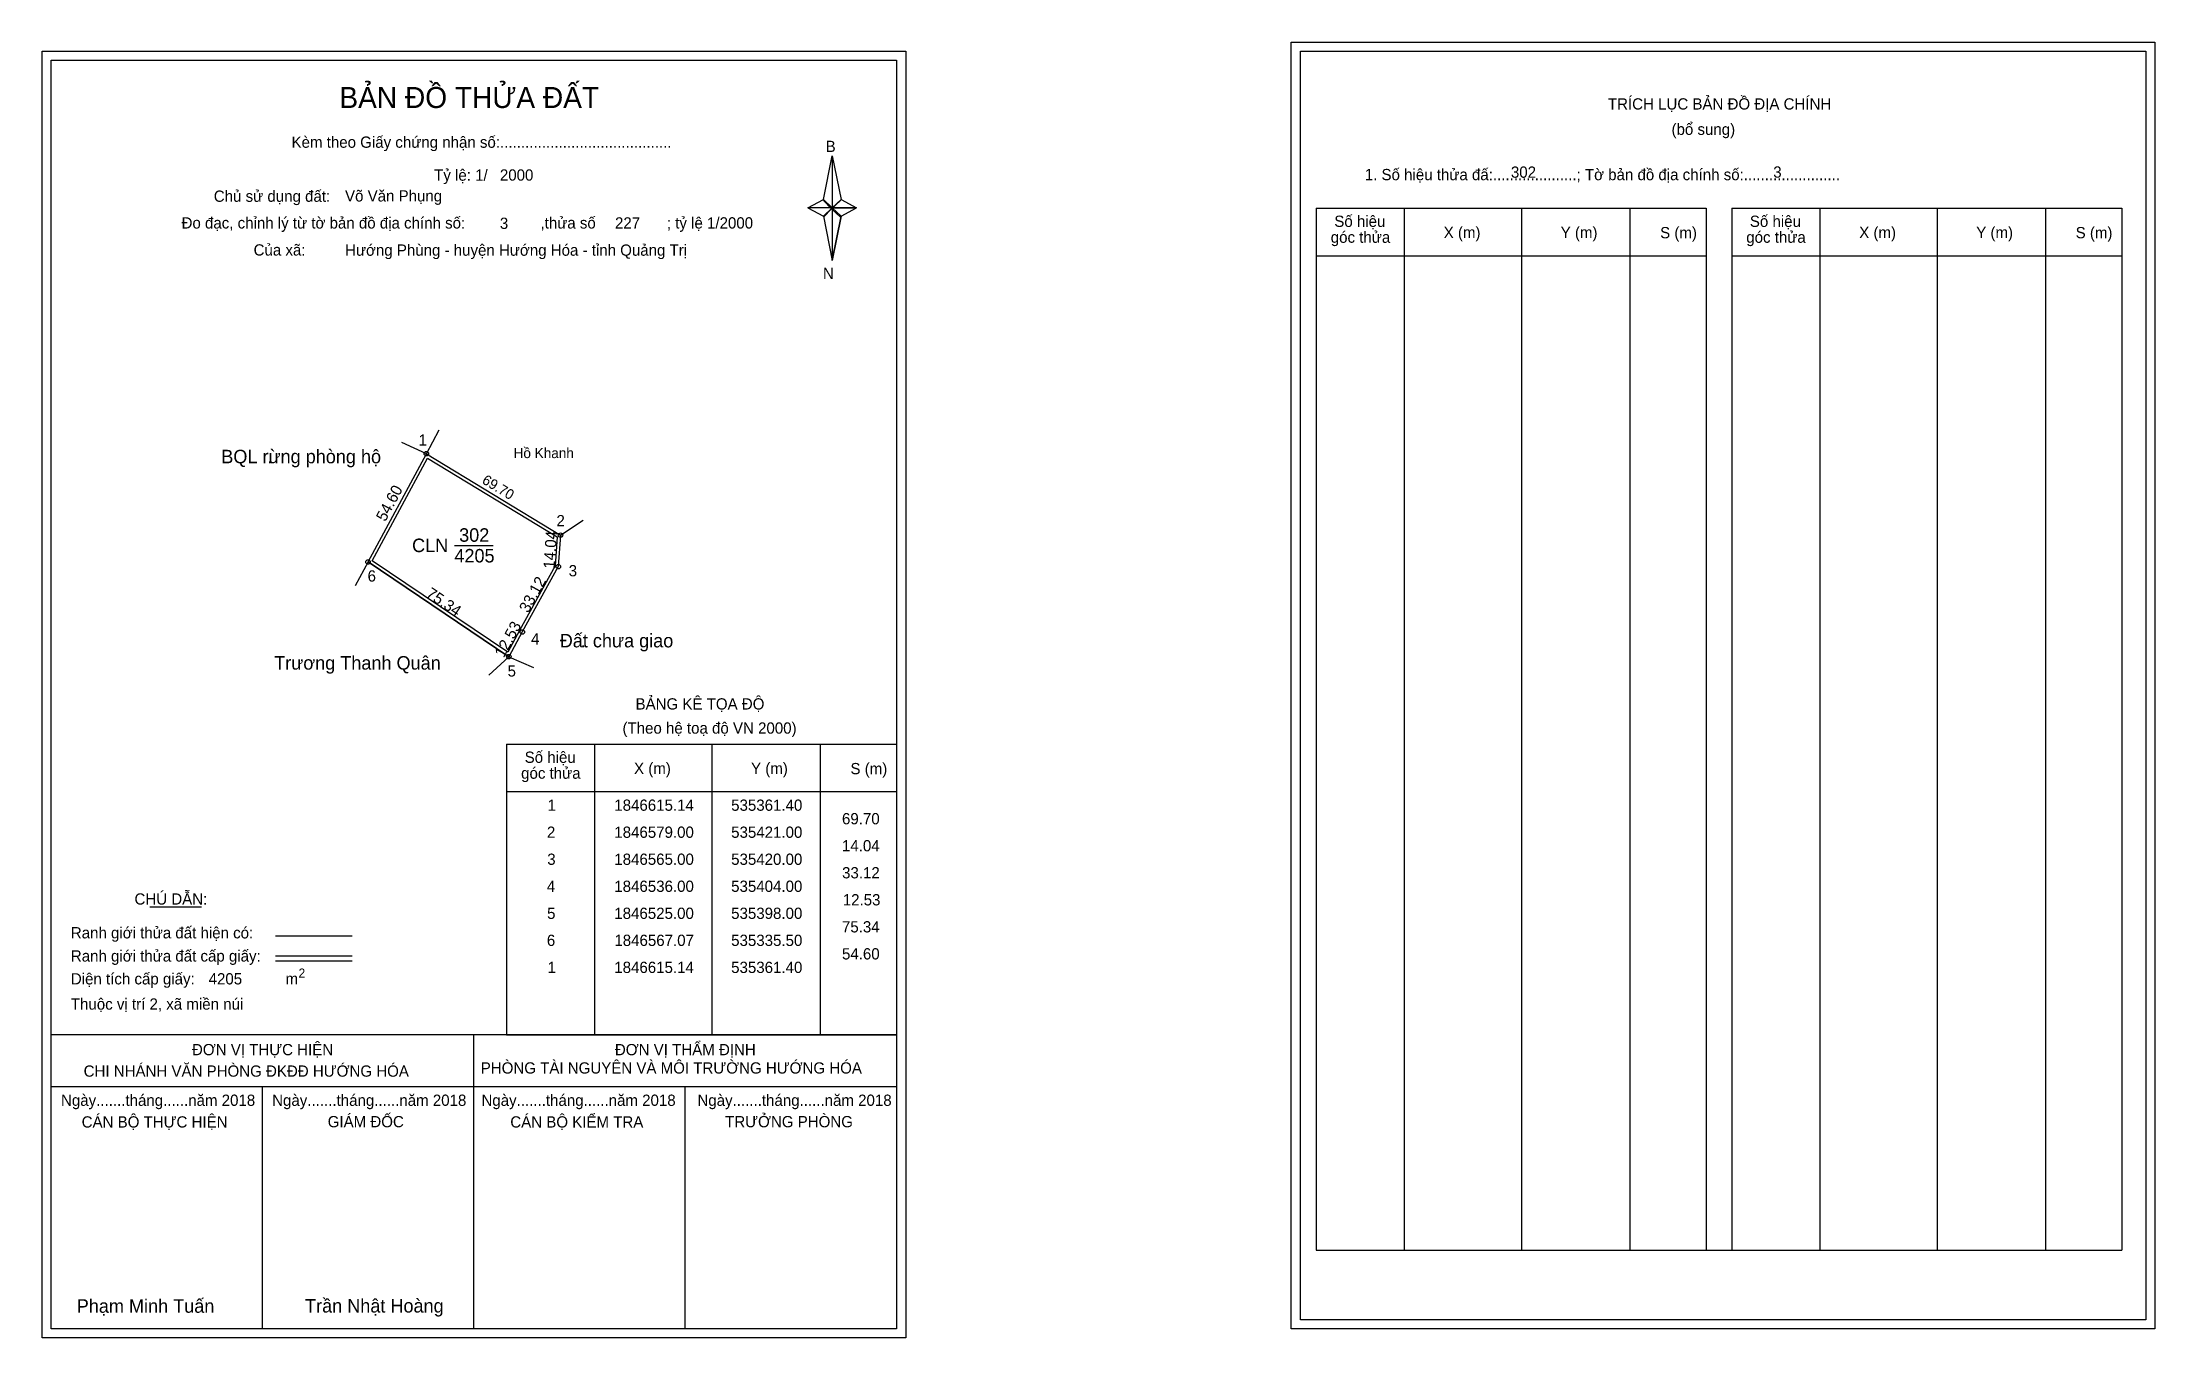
# Model space of a CAD drawing. Extents: x 535191 to 536129, y 1846223 to 1846798.
import ezdxf

# ---------------------------------------------------------------- set-up
doc = ezdxf.new("R2010")
doc.units = 0
for name, color, linetype in [('Level 1', 7, 'Continuous'), ('Level 10', 7, 'Continuous'), ('Level 11', 7, 'Continuous'), ('Level 13', 7, 'Continuous'), ('Level 27', 7, 'Continuous'), ('Level 3', 7, 'Continuous'), ('Level 36', 7, 'Continuous'), ('Level 49', 7, 'Continuous'), ('Level 53', 7, 'Continuous'), ('Level 55', 7, 'Continuous'), ('Level 6', 7, 'Continuous'), ('Level 60', 7, 'Continuous'), ('Level 63', 7, 'Continuous'), ('Level 9', 7, 'Continuous')]:
    doc.layers.add(name, color=color, linetype=linetype)

msp = doc.modelspace()

# ---------------------------------------------------------------- linework, layer by layer
at = {"layer": 'Level 1'}
for p, q in [((535194.84, 1846789.8), (535194.84, 1846789.8)), ((535749.49, 1846793.8), (535749.49, 1846793.8)), ((535537.69, 1846728.03), (535541.62, 1846747.31)), ((535541.62, 1846747.31), (535541.62, 1846724.26)), ((535541.62, 1846747.31), (535545.56, 1846728.03)), ((535530.8, 1846724.26), (535537.69, 1846728.03)), ((535537.69, 1846728.03), (535541.62, 1846724.26)), ((535541.33, 1846723.83), (535537.69, 1846727.59)), ((535541.62, 1846724.26), (535537.69, 1846720.58)), ((535541.33, 1846723.83), (535537.69, 1846720.14)), ((535537.69, 1846720.14), (535541.33, 1846723.83)), ((535545.26, 1846727.59), (535541.33, 1846723.83)), ((535541.33, 1846723.83), (535545.26, 1846727.59)), ((535545.26, 1846720.14), (535541.33, 1846723.83)), ((535545.56, 1846728.03), (535541.62, 1846724.26)), ((535541.62, 1846724.26), (535541.62, 1846700.86)), ((535541.62, 1846724.26), (535552.44, 1846724.26)), ((535541.62, 1846724.26), (535545.56, 1846720.58)), ((535545.56, 1846720.58), (535552.44, 1846724.26)), ((535756.55, 1846724.09), (535929.76, 1846724.09)), ((535795.73, 1846261.56), (535795.73, 1846724.09)), ((535847.88, 1846261.56), (535847.88, 1846724.09)), ((535895.82, 1846724.09), (535895.82, 1846261.56)), ((535929.76, 1846724.09), (535929.76, 1846261.56)), ((535941.07, 1846724.09), (536114.27, 1846724.09)), ((535980.25, 1846261.56), (535980.25, 1846724.09)), ((536032.39, 1846261.56), (536032.39, 1846724.09)), ((536080.34, 1846724.09), (536080.34, 1846261.56)), ((536114.27, 1846724.09), (536114.27, 1846261.56)), ((535537.69, 1846720.58), (535541.62, 1846700.86)), ((535545.56, 1846720.58), (535541.62, 1846700.86)), ((535756.55, 1846703.03), (535929.76, 1846703.03)), ((535941.07, 1846703.03), (536114.27, 1846703.03)), ((535397.03, 1846486.14), (535570.23, 1846486.14)), ((535436.21, 1846357.09), (535436.21, 1846486.14)), ((535488.35, 1846357.09), (535488.35, 1846486.14)), ((535536.3, 1846486.14), (535536.3, 1846357.09)), ((535397.03, 1846465.09), (535570.23, 1846465.09)), ((535238.68, 1846413.93), (535261.48, 1846413.93)), ((535294.41, 1846401.12), (535328.43, 1846401.12)), ((535294.41, 1846392.22), (535328.43, 1846392.22)), ((535294.41, 1846390.03), (535328.43, 1846390.03)), ((535408.5, 1846357.09), (535194.84, 1846357.09)), ((535570.23, 1846357.09), (535360.55, 1846357.09)), ((535382.54, 1846226.65), (535382.54, 1846357.09)), ((535397.03, 1846357.09), (535570.23, 1846357.09)), ((535570.24, 1846333.99), (535194.84, 1846333.99)), ((535288.69, 1846226.65), (535288.69, 1846333.99)), ((535476.39, 1846226.65), (535476.39, 1846333.99)), ((535756.55, 1846261.56), (536114.27, 1846261.56)), ((535570.23, 1846226.65), (535570.23, 1846226.65)), ((536124.89, 1846230.65), (536124.89, 1846230.65))]:
    msp.add_line(p, q, dxfattribs=at)
for points in [[(535537.69, 1846728.03), (535541.62, 1846747.31), (535541.62, 1846724.26)], [(535530.8, 1846724.26), (535537.69, 1846720.58), (535541.62, 1846724.26)], [(535541.62, 1846724.26), (535545.56, 1846728.03), (535552.44, 1846724.26)], [(535541.62, 1846724.26), (535541.62, 1846700.86), (535545.56, 1846720.58)]]:
    msp.add_lwpolyline(points, close=True, dxfattribs=at)
at = {"layer": 'Level 10'}
msp.add_line((535335.5, 1846567.07), (535398, 1846525), dxfattribs=at)
for points in [[(535361.4, 1846615.14), (535421, 1846579), (535420, 1846565), (535404, 1846536), (535398, 1846525), (535335.5, 1846567.07)], [(535361.93, 1846613.18), (535419.54, 1846578.25), (535418.63, 1846565.41), (535402.77, 1846536.67), (535397.51, 1846527.02), (535337.33, 1846567.52)]]:
    msp.add_lwpolyline(points, close=True, dxfattribs=at)
at = {"layer": 'Level 11'}
for centre in [(535361.4, 1846615.14), (535361.4, 1846615.14), (535421, 1846579), (535335.5, 1846567.07), (535420, 1846565), (535404, 1846536), (535398, 1846525)]:
    msp.add_circle(centre, 1, dxfattribs=at)
at = {"layer": 'Level 27'}
for p, q in [((535361.4, 1846615.14), (535350.44, 1846620.04)), ((535361.4, 1846615.14), (535367.1, 1846625.7)), ((535421, 1846579), (535430.98, 1846585.66)), ((535335.5, 1846567.07), (535329.75, 1846556.54)), ((535398, 1846525), (535389.18, 1846516.86)), ((535398, 1846525), (535409.01, 1846520.22))]:
    msp.add_line(p, q, dxfattribs=at)
at = {"layer": 'Level 3'}
for p, q in [((535756.55, 1846724.09), (535756.55, 1846261.56)), ((535941.07, 1846724.09), (535941.07, 1846261.56)), ((535397.03, 1846486.14), (535397.03, 1846357.09))]:
    msp.add_line(p, q, dxfattribs=at)
at = {"layer": 'Level 63'}
for points in [[(535745.49, 1846797.8), (536128.89, 1846797.8), (536128.89, 1846226.65), (535745.49, 1846226.65)], [(535190.84, 1846793.8), (535574.24, 1846793.8), (535574.24, 1846222.65), (535190.84, 1846222.65)], [(535194.84, 1846789.8), (535570.24, 1846789.8), (535570.24, 1846226.65), (535194.84, 1846226.65)], [(535749.49, 1846793.8), (536124.89, 1846793.8), (536124.89, 1846230.65), (535749.49, 1846230.65)]]:
    msp.add_lwpolyline(points, close=True, dxfattribs=at)
at = {"layer": 'Level 9'}
msp.add_line((535373.85, 1846574.43), (535391.01, 1846574.43), dxfattribs=at)

# ---------------------------------------------------------------- texts
at = {"layer": 'Level 1'}
for s, height, p in [('BẢN ĐỒ THỬA ĐẤT', 9.3313, (535322.77, 1846768.61)), ('TRÍCH LỤC BẢN ĐỒ ĐỊA CHÍNH', 5, (535886.07, 1846767.92)), ('(bổ sung)', 5, (535914.32, 1846756.68)), ('Kèm theo Giấy chứng nhận số:.........................................', 5, (535301.54, 1846750.95)), ('B', 5, (535538.71, 1846749.07)), ('1. Số hiệu thửa đấ:....................; Tờ bản đồ địa chính số:.......................', 5, (535778.1, 1846736.56)), ('Chủ sử dụng đất:', 5, (535267.02, 1846726.96)), ('Đo đạc, chỉnh lý từ tờ bản đồ địa chính số:                  ,thửa số                 ; tỷ lệ 1/2000', 5, (535252.7, 1846715.1)), ('góc thửa', 5, (535763, 1846708.76)), ('Số hiệu', 5, (535764.58, 1846715.82)), ('X (m)', 5, (535813.15, 1846710.87)), ('Y (m)', 5, (535865.1, 1846710.87)), ('S (m)', 5, (535909.26, 1846710.77)), ('góc thửa', 5, (535947.51, 1846708.76)), ('Số hiệu', 5, (535949.1, 1846715.82)), ('X (m)', 5, (535997.66, 1846710.87)), ('Y (m)', 5, (536049.62, 1846710.87)), ('S (m)', 5, (536093.77, 1846710.77)), ('Của xã:', 5, (535284.7, 1846703.1)), ('N', 5, (535537.51, 1846692.73)), ('BẢNG KÊ TỌA ĐỘ', 5, (535454.3, 1846501.55)), ('(Theo hệ toạ độ VN 2000)', 5, (535448.49, 1846490.83)), ('Số hiệu', 5, (535405.06, 1846477.88)), ('X (m)', 5, (535453.62, 1846472.93)), ('Y (m)', 5, (535505.58, 1846472.93)), ('S (m)', 5, (535549.73, 1846472.83)), ('góc thửa', 5, (535403.48, 1846470.82)), ('CHÚ DẪN:', 5, (535231.8, 1846414.94)), ('Ranh giới thửa đất hiện có:', 5, (535203.54, 1846399.94)), ('Ranh giới thửa đất cấp giấy:', 5, (535203.54, 1846389.66)), ('Diện tích cấp giấy:', 5, (535203.54, 1846379.5)), ('2', 4, (535304.64, 1846382.56)), ('m', 5, (535298.85, 1846379.54)), ('Thuộc vị trí 2, xã miền núi', 5, (535203.54, 1846368.3)), ('ĐƠN VỊ THỰC HIỆN', 5, (535257.31, 1846348.06)), ('ĐƠN VỊ THẨM ĐỊNH', 5, (535445.11, 1846348.06)), ('CHI NHÁNH VĂN PHÒNG ĐKĐĐ HƯỚNG HÓA', 5, (535209.22, 1846338.54)), ('PHÒNG TÀI NGUYÊN VÀ MÔI TRƯỜNG HƯỚNG HÓA', 5, (535385.56, 1846339.92)), ('Ngày.......tháng......năm 2018', 5, (535199.17, 1846325.59)), ('Ngày.......tháng......năm 2018', 5, (535292.92, 1846325.59)), ('Ngày.......tháng......năm 2018', 5, (535385.87, 1846325.59)), ('Ngày.......tháng......năm 2018', 5, (535481.78, 1846325.59)), ('CÁN BỘ THỰC HIỆN', 5, (535208.34, 1846315.96)), ('GIÁM ĐỐC', 5, (535317.6, 1846316.08)), ('CÁN BỘ KIỂM TRA', 5, (535398.68, 1846315.96)), ('TRƯỞNG PHÒNG', 5, (535494.06, 1846316.08)), ('Phạm Minh Tuấn', 6, (535206.16, 1846233.73)), ('Trần Nhật Hoàng', 6, (535307.54, 1846233.83))]:
    msp.add_text(s, height=height, dxfattribs=at).set_placement(p)
at = {"layer": 'Level 10'}
msp.add_text('Hồ Khanh', height=4.5, dxfattribs=at).set_placement((535400.14, 1846613.18))
at = {"layer": 'Level 11'}
msp.add_text('Tỷ lệ: 1/', height=5, dxfattribs=at).set_placement((535364.85, 1846736.32))
at = {"layer": 'Level 13'}
for s, p in [('302', (535375.96, 1846576.03)), ('CLN', (535355.06, 1846571.43)), ('4205', (535373.85, 1846566.83))]:
    msp.add_text(s, height=6, dxfattribs=at).set_placement(p)
at = {"layer": 'Level 36'}
for p in [(535290.82, 1846610.87), (535429.9, 1846529.14)]:
    msp.add_text('.', height=6, dxfattribs=at).set_placement(p)
at = {"layer": 'Level 49'}
for s, height, rotation, p in [('54.60', 5, 61.68432, (535343.16, 1846584.66)), ('69.70', 4.5, 328.76839, (535385.74, 1846602.25)), ('14.04', 5, 85.91438, (535418.32, 1846563.95)), ('75.34', 5, 326.05471, (535360.86, 1846551.93)), ('33.12', 5, 61.11342, (535406.66, 1846544.13)), ('12.53', 5, 61.38954, (535395.76, 1846524.24))]:
    msp.add_text(s, height=height, rotation=rotation, dxfattribs=at).set_placement(p)
at = {"layer": 'Level 53'}
for s, p in [('1', (535415.23, 1846456.59)), ('1846615.14', (535444.86, 1846456.59)), ('535361.40', (535496.75, 1846456.59)), ('2', (535414.93, 1846444.59)), ('1846579.00', (535444.87, 1846444.59)), ('535421.00', (535496.75, 1846444.59)), ('69.70', (535545.96, 1846450.59)), ('14.04', (535545.95, 1846438.59)), ('3', (535415.08, 1846432.59)), ('1846565.00', (535444.87, 1846432.59)), ('535420.00', (535496.75, 1846432.59)), ('33.12', (535546.01, 1846426.59)), ('4', (535414.9, 1846420.59)), ('1846536.00', (535444.87, 1846420.59)), ('535404.00', (535496.75, 1846420.59)), ('5', (535415.02, 1846408.59)), ('1846525.00', (535444.87, 1846408.59)), ('535398.00', (535496.75, 1846408.59)), ('12.53', (535546.31, 1846414.59)), ('75.34', (535545.95, 1846402.59)), ('6', (535414.91, 1846396.59)), ('1846567.07', (535444.9, 1846396.59)), ('535335.50', (535496.75, 1846396.59)), ('54.60', (535545.96, 1846390.59)), ('1', (535415.23, 1846384.59)), ('1846615.14', (535444.86, 1846384.59)), ('535361.40', (535496.75, 1846384.59))]:
    msp.add_text(s, height=5, dxfattribs=at).set_placement(p)
at = {"layer": 'Level 55'}
for s, height, p in [('1', 0.8, (535361.18, 1846615.14)), ('0', 0.22, (535361.32, 1846614.92)), ('0', 0.22, (535361.32, 1846614.92)), ('0', 0.22, (535361.32, 1846614.92)), ('0', 0.22, (535361.32, 1846614.92)), ('2', 0.8, (535420.73, 1846579)), ('0', 0.22, (535420.92, 1846578.78)), ('0', 0.22, (535420.92, 1846578.78)), ('0', 0.22, (535420.92, 1846578.78)), ('6', 0.8, (535335.23, 1846567.07)), ('303', 0.22, (535335.27, 1846566.85)), ('0', 0.22, (535335.42, 1846566.85)), ('0', 0.22, (535335.42, 1846566.85)), ('3', 0.8, (535419.75, 1846565)), ('0', 0.22, (535419.92, 1846564.78)), ('4', 0.8, (535403.72, 1846536)), ('0', 0.22, (535403.92, 1846535.78)), ('303', 0.22, (535397.77, 1846524.78)), ('5', 0.8, (535397.74, 1846525)), ('0', 0.22, (535397.92, 1846524.78))]:
    msp.add_text(s, height=height, dxfattribs=at).set_placement(p)
at = {"layer": 'Level 6'}
for s, p in [('2000', (535394.05, 1846736.36)), ('302', (535843, 1846737.64)), ('3', (535959.49, 1846737.68)), ('Võ Văn Phụng', (535325.29, 1846727.1)), ('3', (535394.04, 1846714.92)), ('227', (535445.16, 1846715.08)), ('Hướng Phùng - huyện Hướng Hóa - tỉnh Quảng Trị', (535325.31, 1846703.02)), ('4205', (535264.72, 1846379.51))]:
    msp.add_text(s, height=5, dxfattribs=at).set_placement(p)
at = {"layer": 'Level 60'}
for s, p in [('BQL rừng phòng hộ', (535270.34, 1846610.87)), ('Đất chưa giao', (535420.63, 1846529.14)), ('Trương Thanh Quân', (535293.82, 1846519.26))]:
    msp.add_text(s, height=6, dxfattribs=at).set_placement(p)
at = {"layer": 'Level 9'}
for s, p in [('1', (535357.94, 1846618.7)), ('2', (535419.17, 1846582.9)), ('6', (535335.31, 1846558.35)), ('3', (535424.6, 1846560.68)), ('4', (535407.89, 1846530.42)), ('5', (535397.47, 1846516.19))]:
    msp.add_text(s, height=5, dxfattribs=at).set_placement(p)

doc.saveas('drawing.dxf')
